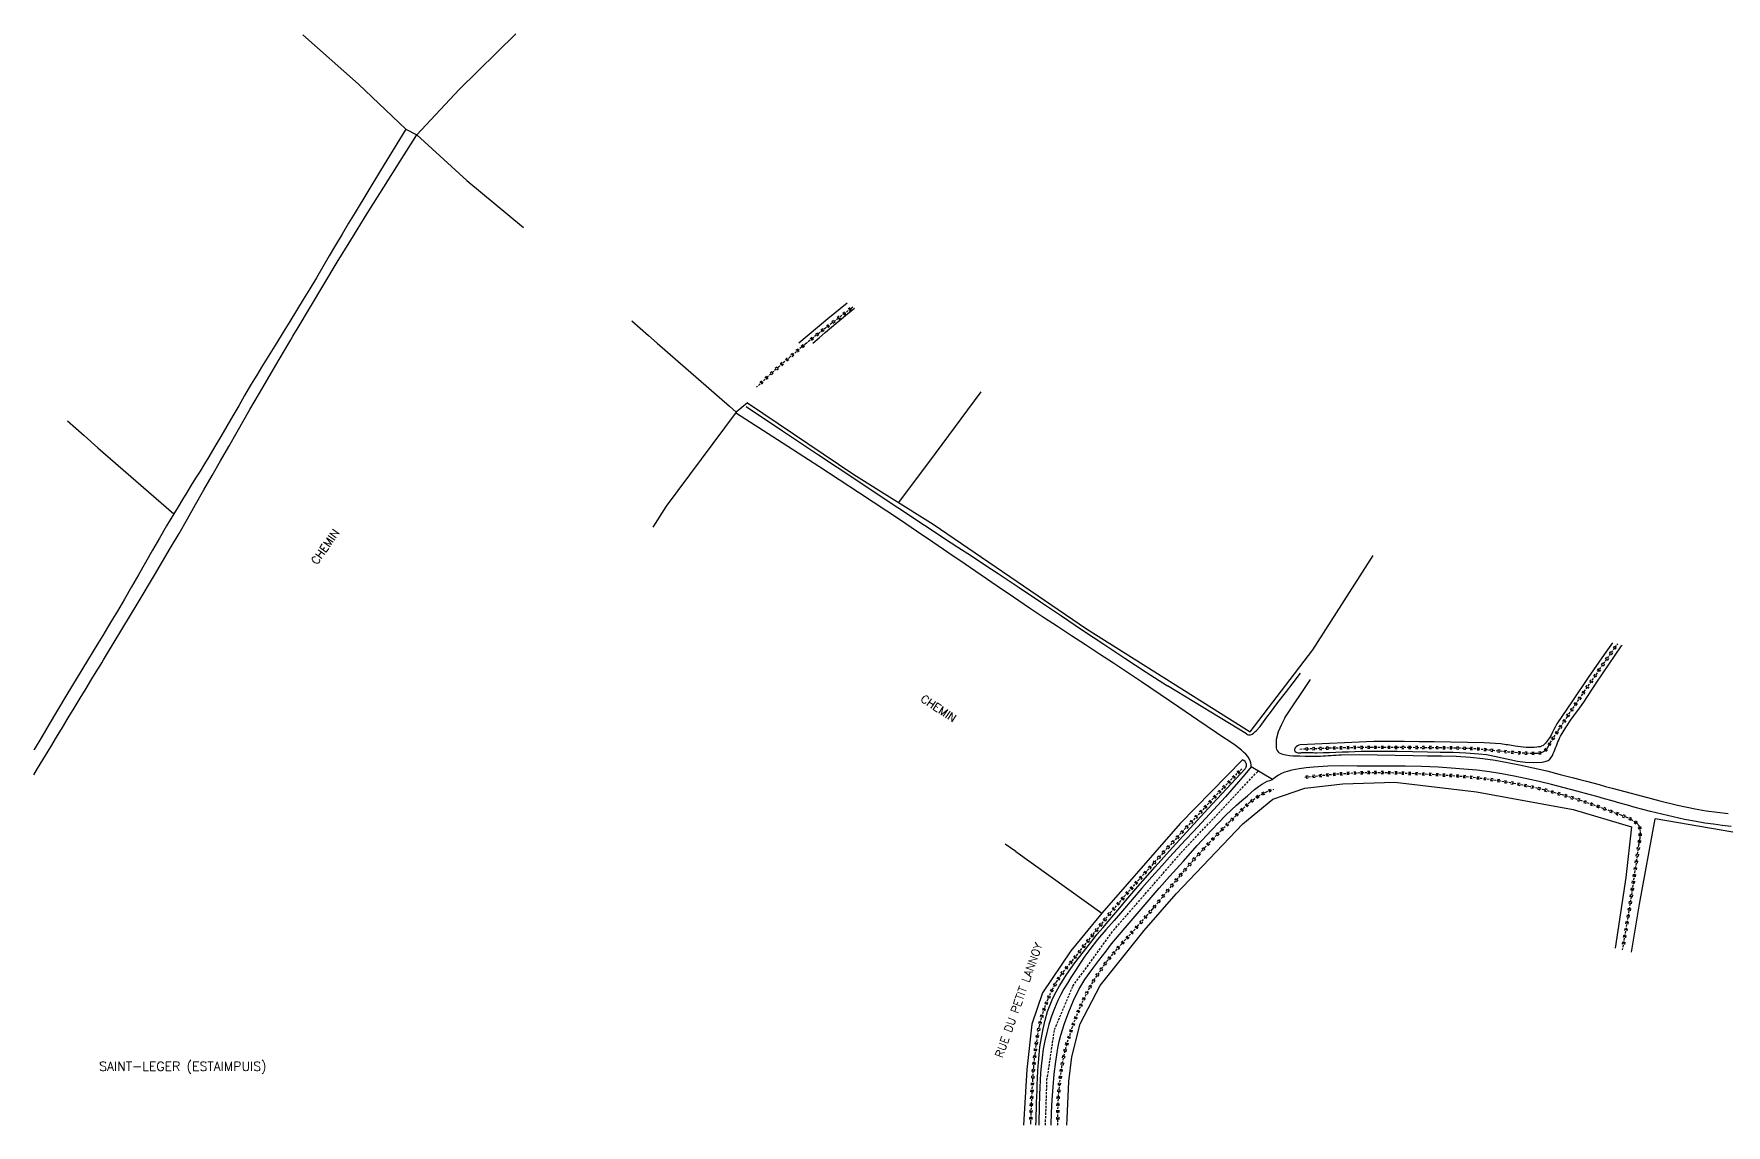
# Model space of a CAD drawing. Header units: millimetres. Extents: x 76000 to 76763, y 157000 to 158000.
# Drawn here: x 76000 to 76370, y 157000 to 157238.6 of the extents above; entities that cross this region are included whole.
import ezdxf
from ezdxf.enums import TextEntityAlignment as Align

# ---------------------------------------------------------------- set-up
doc = ezdxf.new("R2010")
doc.units = ezdxf.units.MM
doc.linetypes.add('DASHED', pattern=[0.75, 0.5, -0.25])
doc.layers.get('0').update_dxf_attribs({"linetype": 'CONTINUOUS'})
for name, color, linetype in [('W0001', 6, 'DASHED'), ('W0008', 7, 'CONTINUOUS'), ('W0071', 7, 'CONTINUOUS'), ('W0211', 2, 'CONTINUOUS'), ('W0220', 5, 'DASHED'), ('W0330', 7, 'CONTINUOUS'), ('W0510', 5, 'CONTINUOUS'), ('W0980', 7, 'CONTINUOUS'), ('W0989', 7, 'CONTINUOUS')]:
    doc.layers.add(name, color=color, linetype=linetype)
doc.styles.get("Standard").update_dxf_attribs({"font": 'romans.shx', "width": 0.85})

# ---------------------------------------------------------------- blocks, each defined once
blk = doc.blocks.new('t220o')
at = {"color": 0, "linetype": 'Continuous'}
for p, q in [((-0.25, 0.25), (0.25, 0.25)), ((-0.25, -0.25), (0.25, -0.25))]:
    blk.add_line(p, q, dxfattribs=at)

msp = doc.modelspace()

# ---------------------------------------------------------------- linework, layer by layer
at = {"layer": 'W0001'}
msp.add_lwpolyline([(76221.19, 157000), (76221.52, 157009.86), (76223.19, 157020.9), (76227.19, 157030.41), (76236.08, 157042.62), (76250.8, 157059.52), (76267.69, 157077.47)], dxfattribs=at)
at = {"layer": 'W0008'}
for points in [[(76266.19, 157078.38), (76264.79, 157076.71), (76263.38, 157075.05), (76261.96, 157073.41), (76260.52, 157071.77), (76258.8, 157069.87), (76257.07, 157067.98), (76255.32, 157066.11), (76253.57, 157064.24), (76251.81, 157062.38), (76250.06, 157060.51), (76248.32, 157058.62), (76246.6, 157056.72), (76244.43, 157054.27), (76242.28, 157051.8), (76240.14, 157049.32), (76238.01, 157046.84), (76236.2, 157044.76), (76234.39, 157042.69), (76232.6, 157040.58), (76230.9, 157038.42), (76229.81, 157036.93), (76228.76, 157035.4), (76227.75, 157033.85), (76226.77, 157032.29), (76226, 157031.06), (76225.24, 157029.81), (76224.52, 157028.54), (76223.87, 157027.23), (76223.15, 157025.53), (76222.51, 157023.8), (76221.95, 157022.04), (76221.46, 157020.26), (76221.05, 157018.43), (76220.72, 157016.59), (76220.45, 157014.74), (76220.23, 157012.88), (76220.1, 157011.35), (76220.02, 157009.81), (76219.96, 157008.27), (76219.91, 157006.73), (76219.82, 157003.76), (76219.75, 157000.8), (76219.73, 157000)], [(76270.81, 157075.57), (76266.19, 157078.38)], [(76222.42, 157000), (76222.42, 157000.02), (76222.52, 157002.77), (76222.67, 157005.57), (76222.85, 157008.36), (76223.1, 157011.15), (76223.43, 157013.93), (76223.65, 157015.38), (76223.9, 157016.82), (76224.2, 157018.26), (76224.58, 157019.68), (76225.38, 157022.24), (76226.28, 157024.76), (76227.31, 157027.24), (76228.51, 157029.65), (76229.83, 157031.87), (76231.31, 157033.98), (76232.87, 157036.03), (76234.43, 157038.07), (76235.66, 157039.62), (76236.91, 157041.15), (76238.19, 157042.66), (76239.47, 157044.17), (76241.66, 157046.73), (76243.86, 157049.28), (76246.08, 157051.82), (76248.32, 157054.35), (76251.35, 157057.76), (76254.38, 157061.17), (76257.47, 157064.54), (76260.65, 157067.82), (76261.79, 157068.91), (76262.96, 157069.98), (76264.16, 157071.02), (76265.36, 157072.05), (76266.14, 157072.73), (76266.92, 157073.43), (76267.74, 157074.09), (76268.61, 157074.67), (76269.13, 157074.96), (76269.68, 157075.2), (76270.24, 157075.4), (76270.81, 157075.57)]]:
    msp.add_lwpolyline(points, dxfattribs=at)
at = {"layer": 'W0071'}
for points in [[(76081.33, 157217.83), (76078.54, 157213.28), (76075.76, 157208.73), (76072.99, 157204.17), (76070.24, 157199.61), (76068.82, 157197.23), (76067.4, 157194.84), (76065.99, 157192.46), (76064.59, 157190.07), (76063.18, 157187.68), (76061.77, 157185.29), (76060.35, 157182.91), (76058.92, 157180.53), (76057.46, 157178.14), (76055.98, 157175.76), (76054.5, 157173.38), (76053.02, 157171)], [(76055.75, 157171), (76056.19, 157171.76), (76056.64, 157172.52), (76057.1, 157173.28), (76057.55, 157174.04), (76060.47, 157178.94), (76063.4, 157183.82), (76066.35, 157188.7), (76069.33, 157193.56), (76072.9, 157199.34), (76076.49, 157205.1), (76080.1, 157210.84), (76083.74, 157216.57)], [(76053.02, 157171), (76051.94, 157169.26), (76050.86, 157167.52), (76049.79, 157165.78), (76048.73, 157164.02), (76047.4, 157161.8), (76046.09, 157159.57), (76044.79, 157157.33), (76043.49, 157155.09), (76042.19, 157152.85), (76040.89, 157150.61), (76039.58, 157148.38), (76038.26, 157146.15), (76037.31, 157144.59), (76036.35, 157143.03), (76035.38, 157141.47), (76034.41, 157139.92), (76033.44, 157138.37), (76032.48, 157136.81), (76031.52, 157135.25), (76030.58, 157133.68), (76029.01, 157131.03), (76027.47, 157128.38), (76025.93, 157125.71), (76024.41, 157123.05), (76022.89, 157120.38), (76021.36, 157117.71), (76019.82, 157115.05), (76018.26, 157112.4), (76017.2, 157110.62), (76016.14, 157108.85), (76015.07, 157107.07), (76014, 157105.3)], [(76014, 157099.71), (76014.42, 157100.4), (76014.83, 157101.09), (76015.25, 157101.78), (76015.67, 157102.47), (76019.25, 157108.4), (76022.83, 157114.33), (76026.38, 157120.27), (76029.91, 157126.24), (76031.75, 157129.4), (76033.57, 157132.57), (76035.38, 157135.74), (76037.19, 157138.92), (76038.99, 157142.09), (76040.8, 157145.27), (76042.61, 157148.44), (76044.43, 157151.61), (76047.25, 157156.47), (76050.07, 157161.32), (76052.9, 157166.16), (76055.75, 157171)], [(76266.19, 157078.38), (76266.17, 157078.82), (76266.1, 157079.25), (76265.97, 157079.66), (76265.79, 157080.06), (76265.43, 157080.63), (76264.99, 157081.13), (76264.51, 157081.59), (76264.02, 157082.03), (76262.72, 157083.06), (76261.34, 157083.98), (76259.94, 157084.86), (76258.56, 157085.77), (76254.47, 157088.57), (76250.38, 157091.39), (76246.29, 157094.19), (76242.18, 157096.96), (76239.14, 157098.99), (76236.09, 157101.01), (76233.03, 157103.02), (76229.96, 157105.02), (76226.9, 157107.02), (76223.83, 157109.02), (76220.78, 157111.03), (76217.73, 157113.06), (76214.19, 157115.45), (76210.66, 157117.85), (76207.13, 157120.26), (76203.61, 157122.68), (76200.08, 157125.1), (76196.56, 157127.51), (76193.02, 157129.91), (76189.47, 157132.29), (76180.55, 157138.18), (76171.6, 157144.03), (76162.63, 157149.84), (76153.62, 157155.59)], [(76155.75, 157157.17), (76163.66, 157151.87), (76171.58, 157146.59), (76179.51, 157141.31), (76187.44, 157136.04), (76190.36, 157134.11), (76193.28, 157132.18), (76196.21, 157130.25), (76199.13, 157128.32), (76202.06, 157126.4), (76204.98, 157124.47), (76207.91, 157122.55), (76210.83, 157120.62), (76215.46, 157117.55), (76220.08, 157114.46), (76224.7, 157111.37), (76229.31, 157108.27), (76233.94, 157105.19), (76238.57, 157102.12), (76243.23, 157099.09), (76247.9, 157096.09)], [(76014, 157105.3), (76011.73, 157101.58), (76009.46, 157097.86), (76007.2, 157094.14), (76004.96, 157090.4), (76003.33, 157087.66), (76001.71, 157084.91), (76000.09, 157082.16), (76000, 157082)], [(76000, 157076.6), (76000.83, 157077.99), (76003.68, 157082.73), (76004.96, 157084.85), (76006.25, 157086.98), (76007.54, 157089.1), (76008.83, 157091.22), (76010.13, 157093.34), (76011.42, 157095.46), (76012.71, 157097.59), (76014, 157099.71)], [(76265.18, 157085.54), (76247.9, 157096.09)], [(76265.18, 157085.54), (76265.38, 157085.46), (76265.59, 157085.39), (76265.81, 157085.35), (76266.03, 157085.36), (76266.39, 157085.5), (76266.71, 157085.72), (76266.98, 157085.98), (76267.24, 157086.23), (76268.1, 157087.17), (76268.88, 157088.2), (76269.61, 157089.24), (76270.36, 157090.26), (76272.01, 157092.41), (76273.67, 157094.55), (76275.32, 157096.7), (76276.98, 157098.85)], [(76273.54, 157089.11), (76279.12, 157097.43)], [(76273.54, 157089.11), (76272.81, 157087.6), (76272.1, 157086.02), (76271.62, 157084.3), (76271.6, 157082.51), (76271.69, 157082.19), (76271.85, 157081.91), (76272.06, 157081.66), (76272.3, 157081.45), (76272.64, 157081.25), (76273.02, 157081.12), (76273.41, 157081.04), (76273.78, 157080.98), (76274.54, 157080.86), (76275.3, 157080.79), (76276.06, 157080.76), (76276.82, 157080.73), (76277.94, 157080.7), (76279.06, 157080.69), (76280.19, 157080.69), (76281.31, 157080.72), (76281.88, 157080.74), (76282.45, 157080.77), (76283.02, 157080.81), (76283.6, 157080.85), (76284.17, 157080.89), (76284.74, 157080.93), (76285.31, 157080.96), (76285.88, 157080.98), (76289.82, 157081.02), (76293.75, 157080.99), (76297.68, 157080.9), (76301.6, 157080.82), (76304.73, 157080.78), (76307.86, 157080.75), (76310.99, 157080.67), (76314.12, 157080.46), (76316.82, 157080.17), (76319.52, 157079.78), (76322.2, 157079.32), (76324.87, 157078.81), (76327.84, 157078.17), (76330.78, 157077.45), (76333.72, 157076.68), (76336.65, 157075.93), (76338.06, 157075.57), (76339.46, 157075.2), (76340.86, 157074.84), (76342.27, 157074.46), (76343.67, 157074.09), (76345.07, 157073.72), (76346.47, 157073.35), (76347.88, 157072.99), (76351.7, 157071.98), (76355.52, 157070.95), (76359.36, 157069.98), (76363.23, 157069.16), (76365.62, 157068.76), (76368.03, 157068.43), (76370.43, 157068.14)], [(76371.08, 157065.34), (76369.16, 157065.56), (76367.25, 157065.8), (76365.33, 157066.07), (76363.43, 157066.38), (76360.92, 157066.85), (76358.42, 157067.39), (76355.94, 157067.98), (76353.46, 157068.59), (76351.78, 157069.02), (76350.1, 157069.47), (76348.43, 157069.94), (76346.76, 157070.41), (76345.09, 157070.89), (76343.43, 157071.37), (76341.76, 157071.84), (76340.08, 157072.3), (76337.34, 157073.05), (76334.61, 157073.79), (76331.86, 157074.52), (76329.1, 157075.18), (76326.41, 157075.77), (76323.7, 157076.32), (76320.98, 157076.82), (76318.26, 157077.25), (76315.47, 157077.6), (76312.68, 157077.87), (76309.88, 157078.09), (76307.08, 157078.26), (76303.44, 157078.42), (76299.8, 157078.5), (76296.15, 157078.53), (76292.51, 157078.53), (76289.33, 157078.54), (76286.14, 157078.55), (76282.95, 157078.48), (76279.76, 157078.27), (76278.2, 157078.11), (76276.63, 157077.93), (76275.07, 157077.64), (76273.55, 157077.18), (76272.81, 157076.87), (76272.11, 157076.5), (76271.44, 157076.06), (76270.81, 157075.57)]]:
    msp.add_lwpolyline(points, dxfattribs=at)
at = {"layer": 'W0211'}
for points in [[(76276.89, 157083.16), (76276.58, 157083.07), (76276.28, 157082.94), (76275.99, 157082.75), (76275.76, 157082.49), (76275.68, 157082.34), (76275.64, 157082.17), (76275.64, 157082), (76275.7, 157081.83), (76275.82, 157081.67), (76275.99, 157081.56), (76276.16, 157081.49), (76276.34, 157081.44), (76276.48, 157081.41), (76276.61, 157081.41), (76276.75, 157081.41), (76276.89, 157081.43), (76277.02, 157081.45), (76277.15, 157081.47), (76277.28, 157081.48), (76277.41, 157081.49), (76277.8, 157081.5), (76278.19, 157081.49), (76278.57, 157081.49), (76278.96, 157081.48), (76279.35, 157081.47), (76279.73, 157081.46), (76280.12, 157081.45), (76280.51, 157081.45), (76281.9, 157081.47), (76283.28, 157081.51), (76284.67, 157081.56), (76286.06, 157081.62), (76287.44, 157081.67), (76288.83, 157081.72), (76290.22, 157081.76), (76291.6, 157081.79), (76294.88, 157081.8), (76298.15, 157081.77), (76301.42, 157081.72), (76304.69, 157081.65), (76307.5, 157081.59), (76310.3, 157081.53), (76313.11, 157081.42), (76315.91, 157081.23), (76317.63, 157081.02), (76319.34, 157080.71), (76321.03, 157080.34), (76322.71, 157079.96), (76324.43, 157079.63), (76326.17, 157079.38), (76327.94, 157079.28), (76329.7, 157079.37), (76330.17, 157079.45), (76330.63, 157079.57), (76331.08, 157079.76), (76331.48, 157080.03), (76331.79, 157080.4), (76332.02, 157080.83), (76332.2, 157081.27), (76332.38, 157081.69), (76332.56, 157082.1), (76332.74, 157082.52), (76332.9, 157082.94), (76333.06, 157083.37), (76333.23, 157083.79), (76333.4, 157084.21), (76333.58, 157084.62), (76333.79, 157085.03), (76334.95, 157086.97), (76336.24, 157088.84), (76337.57, 157090.67), (76338.87, 157092.52), (76341.63, 157096.62), (76344.39, 157100.73), (76347.16, 157104.83), (76347.28, 157104.99)], [(76345.17, 157105.51), (76343.35, 157102.91), (76339.88, 157097.87), (76336.44, 157092.81), (76333.03, 157087.74), (76332.67, 157087.15), (76332.35, 157086.53), (76332.04, 157085.92), (76331.73, 157085.3), (76331.39, 157084.68), (76330.99, 157084.09), (76330.52, 157083.54), (76329.98, 157083.06), (76329.67, 157082.88), (76329.32, 157082.76), (76328.97, 157082.7), (76328.62, 157082.64), (76328.03, 157082.58), (76327.44, 157082.56), (76326.85, 157082.58), (76326.26, 157082.61), (76325.67, 157082.65), (76325.07, 157082.72), (76324.48, 157082.81), (76323.89, 157082.89), (76323.49, 157082.94), (76323.1, 157083.01), (76322.7, 157083.07), (76322.31, 157083.14), (76321.91, 157083.2), (76321.52, 157083.26), (76321.12, 157083.32), (76320.72, 157083.36), (76317.09, 157083.6), (76313.46, 157083.7), (76309.83, 157083.74), (76306.2, 157083.79), (76302.9, 157083.84), (76299.59, 157083.89), (76296.29, 157083.91), (76292.99, 157083.88)], [(76292.99, 157083.88), (76276.89, 157083.16)], [(76264.28, 157079.91), (76250.66, 157066), (76233.51, 157046.33)], [(76256.67, 157069.2), (76264.86, 157077.95)], [(76264.86, 157077.95), (76264.92, 157078.06), (76264.98, 157078.17), (76265.04, 157078.28), (76265.09, 157078.4), (76265.13, 157078.52), (76265.15, 157078.65), (76265.15, 157078.78), (76265.14, 157078.91), (76265.02, 157079.24), (76264.83, 157079.52), (76264.58, 157079.75), (76264.28, 157079.91)], [(76225.86, 157000), (76225.9, 157001.42), (76226.3, 157009.56), (76226.93, 157014.95), (76228.75, 157022.15), (76233.14, 157030.51), (76242.75, 157042.57), (76249.75, 157050.6), (76264.31, 157065.92), (76270.87, 157071.26), (76277.9, 157073.68), (76286.21, 157074.62), (76297.58, 157075), (76315.41, 157072.92), (76336.58, 157069.05), (76349.35, 157065.26), (76348.09, 157054.17), (76345.77, 157038.69)], [(76219.1, 157000), (76219.14, 157000.97), (76219.19, 157002.29), (76219.23, 157003.62), (76219.26, 157004.94), (76219.3, 157006.26), (76219.34, 157007.58), (76219.39, 157008.9), (76219.46, 157010.23), (76219.55, 157011.95), (76219.65, 157013.68), (76219.78, 157015.4), (76219.99, 157017.12), (76220.29, 157019.08), (76220.65, 157021.03), (76221.1, 157022.97), (76221.66, 157024.88), (76222.2, 157026.33), (76222.83, 157027.75), (76223.52, 157029.14), (76224.28, 157030.49), (76225.89, 157033.04), (76227.64, 157035.5), (76229.47, 157037.89), (76231.32, 157040.27), (76232.49, 157041.73), (76233.7, 157043.15), (76234.93, 157044.57), (76236.14, 157045.99), (76237.44, 157047.55), (76238.74, 157049.1), (76240.05, 157050.66), (76241.37, 157052.19), (76245.15, 157056.49), (76248.96, 157060.75), (76252.81, 157064.98), (76256.67, 157069.2)], [(76349.31, 157037.82), (76351.08, 157048.34), (76354.47, 157066.96)], [(76233.51, 157046.33), (76226.77, 157038.15), (76220.56, 157028.95), (76218.22, 157022.06), (76217.1, 157012.2), (76216.4, 157000)]]:
    msp.add_lwpolyline(points, dxfattribs=at)
at = {"layer": 'W0220'}
for points in [[(76179.07, 157178.9), (76178.67, 157178.58), (76177.27, 157177.5), (76175.88, 157176.43), (76174.48, 157175.36), (76173.08, 157174.28), (76171.69, 157173.2), (76170.3, 157172.11), (76168.93, 157171)], [(76168.93, 157171), (76168.67, 157170.78), (76168.4, 157170.57), (76168.14, 157170.35), (76167.88, 157170.13), (76165.36, 157168), (76162.88, 157165.84), (76160.43, 157163.63), (76158.01, 157161.39)], [(76276.84, 157082.24), (76280.02, 157082.38), (76283.2, 157082.49), (76286.38, 157082.57), (76289.56, 157082.63), (76292.38, 157082.66), (76295.2, 157082.66), (76298.01, 157082.65), (76300.83, 157082.63), (76304.13, 157082.61), (76307.43, 157082.58), (76310.72, 157082.53), (76314.02, 157082.41), (76315.67, 157082.31), (76317.32, 157082.17), (76318.97, 157082.01), (76320.61, 157081.84), (76322.26, 157081.67), (76323.91, 157081.53), (76325.56, 157081.42), (76327.21, 157081.35), (76327.76, 157081.34), (76328.31, 157081.33), (76328.86, 157081.35), (76329.4, 157081.42), (76329.51, 157081.45), (76329.62, 157081.49), (76329.72, 157081.53), (76329.82, 157081.58), (76330.06, 157081.71), (76330.3, 157081.85), (76330.53, 157082.02), (76330.73, 157082.21), (76330.86, 157082.36), (76330.98, 157082.53), (76331.09, 157082.7), (76331.18, 157082.88), (76331.28, 157083.06), (76331.37, 157083.24), (76331.46, 157083.42), (76331.57, 157083.59), (76333.38, 157086.43), (76335.24, 157089.24), (76337.11, 157092.03), (76339.01, 157094.81), (76342.36, 157099.65), (76345.75, 157104.46), (76346.3, 157105.23)], [(76264.1, 157077.95), (76259.99, 157073.66), (76255.92, 157069.35), (76251.88, 157065), (76247.87, 157060.63), (76244.76, 157057.19), (76241.67, 157053.74), (76238.61, 157050.25), (76235.61, 157046.72), (76233.72, 157044.43), (76231.86, 157042.11), (76230.02, 157039.78), (76228.19, 157037.44), (76227, 157035.96), (76225.78, 157034.48), (76224.6, 157032.96), (76223.56, 157031.35), (76222.56, 157029.48), (76221.68, 157027.54), (76220.92, 157025.56), (76220.27, 157023.54), (76219.76, 157021.53), (76219.38, 157019.49), (76219.09, 157017.45), (76218.83, 157015.4), (76218.55, 157012.69), (76218.35, 157009.97), (76218.2, 157007.25), (76218.07, 157004.53), (76217.99, 157002.64), (76217.94, 157000.75), (76217.93, 157000)], [(76277.92, 157076.08), (76281, 157076.45), (76284.09, 157076.74), (76287.18, 157076.96), (76290.28, 157077.1), (76293.21, 157077.15), (76296.13, 157077.12), (76299.06, 157077.03), (76301.98, 157076.91), (76305.72, 157076.73), (76309.47, 157076.52), (76313.2, 157076.23), (76316.93, 157075.82), (76320.25, 157075.36), (76323.57, 157074.81), (76326.86, 157074.16), (76330.13, 157073.4), (76334.13, 157072.31), (76338.09, 157071.08), (76342.01, 157069.72), (76345.89, 157068.26), (76346.99, 157067.84), (76348.11, 157067.41), (76349.21, 157066.9), (76350.22, 157066.24), (76350.46, 157066.04), (76350.68, 157065.82), (76350.87, 157065.56), (76351.02, 157065.28), (76351.17, 157064.69), (76351.2, 157064.08), (76351.17, 157063.48), (76351.13, 157062.9), (76351.12, 157062.69), (76351.09, 157062.49), (76351.06, 157062.28), (76351.03, 157062.08), (76350.99, 157061.87), (76350.96, 157061.67), (76350.92, 157061.46), (76350.89, 157061.26), (76350.65, 157059.65), (76350.42, 157058.05), (76350.19, 157056.44), (76349.96, 157054.83), (76349.73, 157053.23), (76349.49, 157051.62), (76349.25, 157050.02), (76349, 157048.42), (76348.39, 157044.65), (76347.75, 157040.88), (76347.3, 157038.31)], [(76223.9, 157000), (76223.9, 157001.09), (76223.91, 157002.79), (76223.95, 157004.49), (76224.03, 157006.18), (76224.17, 157007.88), (76224.43, 157010.3), (76224.76, 157012.72), (76225.21, 157015.12), (76225.81, 157017.49), (76226.97, 157021.16), (76228.32, 157024.78), (76229.91, 157028.3), (76231.77, 157031.69), (76234.64, 157035.86), (76237.91, 157039.73), (76241.31, 157043.47), (76244.61, 157047.25), (76246.99, 157050.14), (76249.37, 157053.03), (76251.77, 157055.91), (76254.24, 157058.73), (76255.99, 157060.67), (76257.78, 157062.58), (76259.61, 157064.46), (76261.46, 157066.31), (76262.94, 157067.78), (76264.42, 157069.26), (76265.98, 157070.68), (76267.67, 157071.93), (76268.49, 157072.41), (76269.34, 157072.82), (76270.22, 157073.17), (76271.13, 157073.44)]]:
    msp.add_lwpolyline(points, dxfattribs=at)
at = {"layer": 'W0330'}
for points in [[(76058.83, 157238.42), (76071, 157227.65), (76081.33, 157217.83), (76083.74, 157216.57), (76094.68, 157206.56), (76107.08, 157196.3)], [(76083.74, 157216.57), (76093.03, 157226.48), (76105.36, 157238.65)], [(76130.73, 157175.88), (76134.41, 157172.65), (76136.3, 157171)], [(76136.3, 157171), (76152.11, 157157.22)], [(76207.05, 157160.33), (76197.06, 157146.89), (76189.05, 157136.14)], [(76152.11, 157157.22), (76153.57, 157155.89), (76138.26, 157135.34), (76135.31, 157130.74)], [(76156.05, 157157.96), (76153.57, 157155.89)], [(76156.05, 157157.96), (76179.29, 157142.25), (76196.6, 157131.42), (76230.16, 157108.57), (76265.93, 157086), (76279.68, 157103.92), (76292.86, 157124.6)], [(76007.38, 157154.01), (76010.98, 157150.79), (76014, 157148.15)], [(76014, 157148.15), (76030.58, 157133.68)], [(76376.12, 157063.3), (76354.47, 157066.96)], [(76214.74, 157059.83), (76212.4, 157061.47)], [(76214.74, 157059.83), (76233.51, 157046.33)]]:
    msp.add_lwpolyline(points, dxfattribs=at)
at = {"layer": 'W0510'}
for points in [[(76177.83, 157179.73), (76173.6, 157176.32), (76167.23, 157171)], [(76170.32, 157171), (76171.68, 157172.19), (76173.04, 157173.37), (76174.41, 157174.54), (76175.79, 157175.7), (76179.13, 157178.44), (76179.41, 157178.67)]]:
    msp.add_lwpolyline(points, dxfattribs=at)

# ---------------------------------------------------------------- block references
at = {"layer": 'W0220'}
for p, rotation in [((76176.02, 157176.54), 217.5665205662153), ((76177.21, 157177.45), 217.5665205662153), ((76178.4, 157178.37), 217.8486821052594), ((76171.27, 157172.87), 218.2783004780833), ((76172.45, 157173.8), 217.8243348602193), ((76173.64, 157174.71), 217.5390203154672), ((76174.83, 157175.63), 217.4530742110169), ((76166.98, 157169.37), 220.2517660496906), ((76168.12, 157170.34), 219.7440698074577), ((76170.1, 157171.94), 218.9008942488456), ((76162.44, 157165.44), 221.9718310788281), ((76163.56, 157166.43), 221.1117975641531), ((76164.69, 157167.42), 221.1117975641531), ((76165.83, 157168.4), 220.2517660496906), ((76159.11, 157162.41), 222.8318665937436), ((76160.21, 157163.43), 222.8318665937436), ((76161.33, 157164.44), 221.9718310788281), ((76344.86, 157103.2), 54.85701633724326), ((76345.72, 157104.43), 54.85701633724326), ((76342.27, 157099.52), 55.31261880788313), ((76343.13, 157100.75), 54.85701633724326), ((76344, 157101.97), 54.85701633724326), ((76339.71, 157095.82), 55.31261880788313), ((76340.56, 157097.05), 55.31261880788313), ((76341.42, 157098.29), 55.31261880788313), ((76337.17, 157092.11), 55.70075323460281), ((76338.01, 157093.35), 55.70075323460281), ((76338.86, 157094.58), 55.70075323460281), ((76334.66, 157088.37), 56.60982514368688), ((76335.49, 157089.62), 56.07156552155479), ((76336.33, 157090.86), 56.07156552155479), ((76332.21, 157084.6), 57.31550531194691), ((76333.02, 157085.86), 57.31550531194691), ((76333.84, 157087.12), 56.60982514368688), ((76278.33, 157082.3), 2.439381755876076), ((76279.83, 157082.37), 2.439381755876076), ((76281.33, 157082.42), 1.992159931867035), ((76282.83, 157082.47), 1.992159931867035), ((76284.33, 157082.52), 1.544937927967211), ((76285.83, 157082.56), 1.544937927967211), ((76287.33, 157082.59), 1.097715743097776), ((76288.83, 157082.62), 1.097715743097776), ((76290.33, 157082.64), 0.579935747341479), ((76291.83, 157082.66), 0.579935747341479), ((76293.33, 157082.66), 0.06369699093164592), ((76294.83, 157082.66), 0.06369699093164592), ((76296.33, 157082.66), 359.7215260447761), ((76297.83, 157082.65), 359.7215260447761), ((76299.33, 157082.64), 359.5534413092612), ((76300.83, 157082.63), 359.5534413092612), ((76302.33, 157082.62), 359.6090998331533), ((76303.83, 157082.61), 359.6090998331533), ((76305.33, 157082.6), 359.5892057479617), ((76306.83, 157082.59), 359.5892057479617), ((76308.33, 157082.57), 359.0213035315488), ((76309.83, 157082.54), 359.0213035315488), ((76311.33, 157082.5), 357.9056957038022), ((76312.83, 157082.45), 357.9056957038022), ((76314.33, 157082.39), 356.5128700908352), ((76315.82, 157082.29), 355.2566854683737), ((76317.32, 157082.17), 355.2566854683737), ((76318.81, 157082.02), 354.4519921033793), ((76320.3, 157081.87), 354.0990813465831), ((76321.8, 157081.72), 354.2780543547842), ((76323.29, 157081.58), 354.9885549003279), ((76324.78, 157081.47), 356.149888752134), ((76326.28, 157081.39), 357.7616373077799), ((76327.78, 157081.34), 359.0753848350474), ((76329.28, 157081.41), 7.777159895536158), ((76330.6, 157082.08), 42.8456695426087), ((76331.41, 157083.33), 61.74657390107421), ((76263.4, 157077.21), 226.2001897668289), ((76282.85, 157076.63), 5.428734791245233), ((76284.35, 157076.76), 4.010270133054455), ((76285.84, 157076.87), 4.010270133054455), ((76287.34, 157076.97), 2.591806687456782), ((76288.84, 157077.04), 2.591806687456782), ((76290.34, 157077.1), 0.9650887160384537), ((76291.84, 157077.13), 0.9650887160384537), ((76293.34, 157077.15), 359.3427862040876), ((76294.84, 157077.13), 359.3427862040876), ((76296.34, 157077.11), 358.2340891147588), ((76297.84, 157077.07), 358.2340891147588), ((76299.34, 157077.02), 357.6395170747886), ((76300.83, 157076.95), 357.6395170747886), ((76302.33, 157076.89), 357.3077502311953), ((76303.83, 157076.82), 357.3077502311953), ((76305.33, 157076.75), 357.3077502311953), ((76306.83, 157076.67), 356.7616082343799), ((76308.32, 157076.58), 356.7616082343799), ((76259.25, 157072.88), 226.636061141969), ((76260.28, 157073.96), 226.2001897668289), ((76261.32, 157075.05), 226.2001897668289), ((76262.36, 157076.13), 226.2001897668289), ((76270.24, 157073.17), 16.68662108472941), ((76278.38, 157076.14), 6.84720066306959), ((76279.87, 157076.32), 6.84720066306959), ((76281.36, 157076.49), 5.428734791245233), ((76309.82, 157076.49), 355.5791069039005), ((76311.32, 157076.38), 355.5791069039005), ((76312.81, 157076.26), 355.5791069039005), ((76314.3, 157076.11), 353.7610949047837), ((76315.8, 157075.95), 353.7610949047837), ((76317.29, 157075.77), 352.0553054913756), ((76318.77, 157075.57), 352.0553054913756), ((76320.26, 157075.36), 350.6046727063708), ((76321.74, 157075.11), 350.6046727063708), ((76323.22, 157074.87), 350.6046727063708), ((76324.69, 157074.59), 348.86405358913), ((76326.16, 157074.3), 348.86405358913), ((76327.63, 157073.98), 346.8337077767031), ((76329.09, 157073.64), 346.8337077767031), ((76330.55, 157073.28), 344.7352494200034), ((76331.99, 157072.89), 344.7352494200034), ((76256.16, 157069.6), 226.636061141969), ((76257.19, 157070.69), 226.636061141969), ((76258.22, 157071.78), 226.636061141969), ((76265.21, 157069.98), 42.20276310263365), ((76266.35, 157070.95), 36.39881990994647), ((76267.56, 157071.84), 36.39881990994647), ((76268.86, 157072.59), 25.94363023516362), ((76333.44, 157072.49), 344.7352494200034), ((76334.88, 157072.07), 342.7556783881408), ((76336.31, 157071.63), 342.7556783881408), ((76337.74, 157071.18), 342.7556783881408), ((76339.17, 157070.71), 340.9380407517863), ((76340.58, 157070.22), 340.9380407517863), ((76342, 157069.73), 340.9380407517863), ((76343.4, 157069.2), 339.2824211820139), ((76253.09, 157066.31), 227.0719296638729), ((76254.11, 157067.41), 227.0719296638729), ((76255.14, 157068.51), 227.0719296638729), ((76260.93, 157065.78), 44.81682171250335), ((76261.99, 157066.84), 44.9415059497983), ((76263.05, 157067.9), 45.06505106845038), ((76264.11, 157068.96), 45.06505106845038), ((76344.81, 157068.66), 339.2824211820139), ((76346.21, 157068.13), 339.2430632949568), ((76347.61, 157067.6), 339.0598928440333), ((76348.99, 157067), 334.9539621871905), ((76350.26, 157066.21), 320.0883742349664), ((76249.03, 157061.9), 227.5077953326631), ((76250.04, 157063), 227.5077953326631), ((76251.06, 157064.11), 227.5077953326631), ((76252.07, 157065.21), 227.0719296638729), ((76257.77, 157062.57), 46.89787158302941), ((76258.82, 157063.65), 45.91167755053197), ((76259.87, 157064.72), 44.81682171250335), ((76351.02, 157062.02), 259.8037066441292), ((76351.09, 157065), 284.4174316436903), ((76351.17, 157063.51), 266.9675952043331), ((76246, 157058.57), 227.8563318835932), ((76247.01, 157059.68), 227.8563318835932), ((76248.02, 157060.79), 227.5077953326631), ((76253.72, 157058.15), 48.92527752910114), ((76254.72, 157059.27), 47.77538313227773), ((76255.73, 157060.38), 47.77538313227773), ((76256.75, 157061.48), 46.89787158302941), ((76350.57, 157059.06), 261.776410065676), ((76350.78, 157060.54), 261.6712431667964), ((76243, 157055.22), 228.2067916888325), ((76244, 157056.34), 228.2067916888325), ((76245, 157057.45), 227.8563318835932), ((76250.79, 157054.73), 50.11325065359137), ((76251.75, 157055.88), 50.11325065359137), ((76252.74, 157057.01), 48.92527752910114), ((76349.93, 157054.6), 261.7535357038872), ((76350.14, 157056.09), 261.8216655205771), ((76350.35, 157057.57), 261.8265509400956), ((76239.03, 157050.72), 228.7726756780489), ((76240.01, 157051.85), 228.7726756780489), ((76241, 157052.98), 228.7726756780489), ((76242, 157054.1), 228.2067916888325), ((76247.92, 157051.27), 50.62700969680549), ((76248.87, 157052.43), 50.62700969680549), ((76249.83, 157053.58), 50.11325065359137), ((76349.49, 157051.63), 261.6221634586003), ((76349.71, 157053.12), 261.6221634586003), ((76236.1, 157047.3), 229.5539372379096), ((76237.07, 157048.44), 229.5539372379096), ((76238.05, 157049.58), 229.5539372379096), ((76245.06, 157047.79), 50.46613999912414), ((76246.01, 157048.95), 50.46613999912414), ((76246.97, 157050.11), 50.46613999912414), ((76348.8, 157047.19), 260.8051848845234), ((76349.04, 157048.67), 261.194356898032), ((76349.27, 157050.15), 261.4357701894406), ((76233.23, 157043.83), 231.268342969755), ((76234.18, 157044.99), 230.4560888162876), ((76235.14, 157046.15), 230.4560888162876), ((76241.13, 157043.26), 47.67949358691279), ((76242.12, 157044.39), 48.90869594154296), ((76243.1, 157045.52), 48.90869594154296), ((76244.09, 157046.65), 48.90869594154296), ((76348.32, 157044.23), 260.3606701283088), ((76348.56, 157045.71), 260.8051848845234), ((76230.44, 157040.31), 231.7870501464034), ((76231.36, 157041.49), 231.7870501464034), ((76232.3, 157042.66), 231.268342969755), ((76238.1, 157039.94), 47.67949358691279), ((76239.11, 157041.04), 47.67949358691279), ((76240.12, 157042.15), 47.67949358691279), ((76347.56, 157039.79), 260.0842507480726), ((76347.82, 157041.27), 260.3606701283088), ((76348.07, 157042.75), 260.3606701283088), ((76227.65, 157036.77), 231.1292043261969), ((76228.59, 157037.94), 232.0121309754332), ((76229.51, 157039.13), 232.0121309754332), ((76235.19, 157036.5), 49.85140481549998), ((76236.15, 157037.65), 49.85140481549998), ((76237.12, 157038.8), 49.85140481549998), ((76224.84, 157033.26), 232.3866974955509), ((76225.75, 157034.45), 232.3866974955509), ((76226.71, 157035.61), 230.4023193809125), ((76232.57, 157032.85), 55.38098731882313), ((76233.42, 157034.08), 55.38098731882313), ((76234.27, 157035.32), 55.38098731882313), ((76222.53, 157029.41), 245.61622086156), ((76223.23, 157030.73), 241.884001037634), ((76224, 157032.02), 237.0569038683665), ((76230.28, 157028.98), 61.25463262989942), ((76231, 157030.29), 61.25463262989942), ((76231.72, 157031.61), 61.25463262989942), ((76220.82, 157025.25), 252.100378107427), ((76221.34, 157026.65), 249.0218952652763), ((76221.91, 157028.04), 245.61622086156), ((76228.38, 157024.9), 65.7551049720481), ((76228.99, 157026.27), 65.7551049720481), ((76229.61, 157027.64), 65.7551049720481), ((76219.97, 157022.37), 255.7527667467953), ((76220.36, 157023.82), 252.100378107427), ((76227.32, 157022.1), 69.48974082041248), ((76227.84, 157023.5), 69.48974082041248), ((76219.16, 157017.95), 261.8824402309927), ((76219.38, 157019.43), 261.8824402309927), ((76219.65, 157020.91), 259.5274820092939), ((76225.91, 157017.82), 72.45463279668508), ((76226.36, 157019.25), 72.45463279668508), ((76226.82, 157020.68), 72.45463279668508), ((76218.79, 157014.97), 263.9868299229699), ((76218.97, 157016.46), 262.8091827379297), ((76225.17, 157014.92), 79.46845380339015), ((76225.52, 157016.37), 75.80833610067668), ((76218.38, 157010.49), 265.7396272909662), ((76218.5, 157011.98), 265.7396272909662), ((76218.63, 157013.48), 263.9868299229699), ((76224.45, 157010.48), 82.15460236344322), ((76224.66, 157011.96), 82.15460236344322), ((76224.9, 157013.44), 79.46845380339015), ((76218.21, 157007.49), 266.8366436049113), ((76218.29, 157008.99), 266.8366436049113), ((76224.14, 157007.49), 85.48000740842684), ((76224.29, 157008.99), 83.86224100009709), ((76218, 157003), 267.7113790232928), ((76218.06, 157004.5), 267.7113790232928), ((76218.14, 157006), 267.2770406031491), ((76223.92, 157003), 88.6089392666376), ((76223.95, 157004.5), 87.24721960488259), ((76224.02, 157006), 87.24721960488259), ((76217.96, 157001.5), 268.4120531628822), ((76223.9, 157001.5), 89.56476854337005)]:
    msp.add_blockref('t220o', p, dxfattribs=dict(at, rotation=rotation))

# ---------------------------------------------------------------- texts
at = {"layer": 'W0980'}
msp.add_text('SAINT-LEGER (ESTAIMPUIS)', height=2, dxfattribs=at).set_placement((76032.58, 157012.73), align=Align.MIDDLE)
at = {"layer": 'W0989'}
for s, rotation, p in [('CHEMIN', 55.1755, (76061.93, 157122.41)), ('CHEMIN', 326.8045, (76193.71, 157092.79)), ('RUE DU PETIT LANNOY', 70.5015, (76211.77, 157014.6))]:
    msp.add_text(s, height=1.75, rotation=rotation, dxfattribs=at).set_placement(p)

doc.saveas('drawing.dxf')
